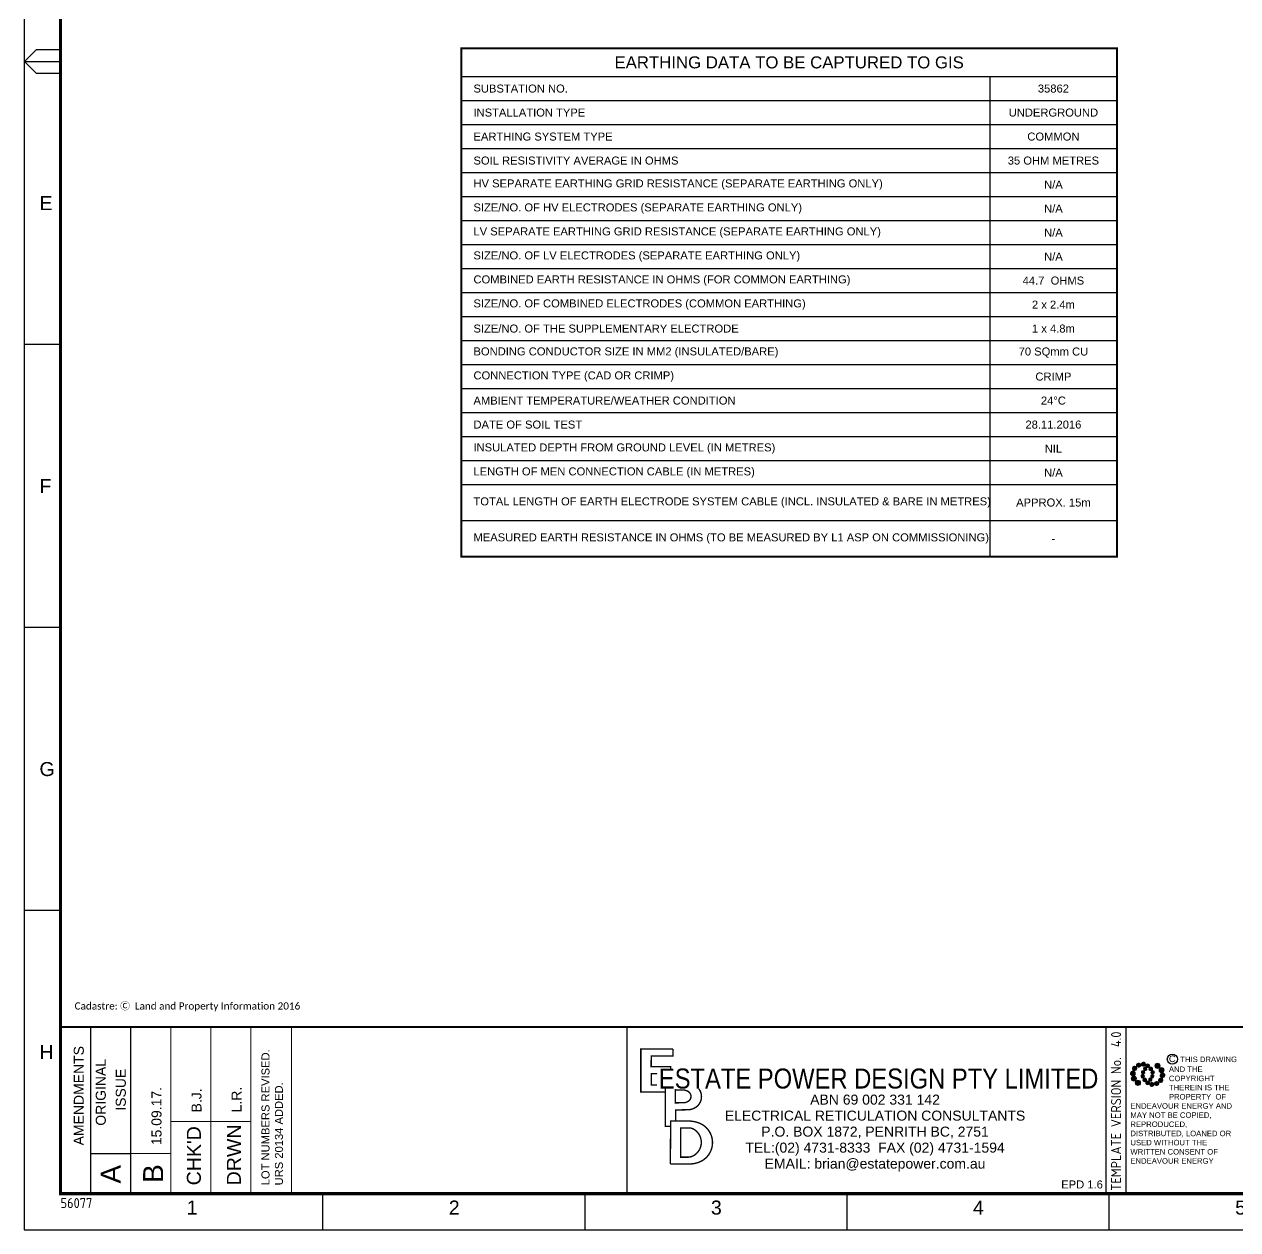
# Paper-space layout 'Retic (4)' of a CAD drawing. Header units: metres. Extents: x -30 to 775, y -5 to 571.
# Drawn here: x -29.7 to 273.6, y -5.5 to 295.9 of the extents above; entities that cross this region are included whole.
import ezdxf
from ezdxf.enums import TextEntityAlignment as Align

# ---------------------------------------------------------------- set-up
doc = ezdxf.new("R2010")
doc.units = ezdxf.units.M
doc.header["$LTSCALE"] = 0.7
doc.layers.get('0').update_dxf_attribs({"color": 6})
for name, color, linetype in [('_User Miscellaneous1', 3, 'Continuous'), ('Notes', 7, 'Continuous'), ('SupportsUG_SP_EXT', 7, 'Continuous')]:
    doc.layers.add(name, color=color, linetype=linetype)
doc.layers.get('SupportsUG_SP_EXT').off()
doc.styles.add('ARIAL', font='arial.ttf', dxfattribs={"height": 2})
doc.styles.add('iecARIAL', font='arial.ttf', dxfattribs={"height": 2})
doc.styles.add('iecISOCP', font='isocp.shx')
doc.styles.get("Standard").update_dxf_attribs({"font": 'arial.ttf'})

# ---------------------------------------------------------------- blocks, each defined once
blk = doc.blocks.new('EE_LOGO_SMALL')
at = {"layer": 'Notes'}
h = blk.add_hatch(color=256, dxfattribs=at)
edge = h.paths.add_edge_path()
edge.add_spline(control_points=[(-1.35, 5.88), (-1.41, 6.52), (-1.98, 6.98), (-2.62, 6.92), (-3.26, 6.85), (-3.72, 6.28), (-3.66, 5.65), (-3.6, 5.01), (-3.03, 4.54), (-2.39, 4.61), (-1.75, 4.67), (-1.28, 5.24), (-1.35, 5.88)], knot_values=[0, 0, 0, 0, 1, 1, 1, 2, 2, 2, 3, 3, 3, 4, 4, 4, 4], degree=3, periodic=0)
h = blk.add_hatch(color=256, dxfattribs=at)
edge = h.paths.add_edge_path()
edge.add_spline(control_points=[(-8.41, 1.95), (-9.16, 1.99), (-9.8, 1.42), (-9.84, 0.67), (-9.89, -0.07), (-9.31, -0.71), (-8.56, -0.75), (-7.82, -0.8), (-7.18, -0.23), (-7.14, 0.52), (-7.09, 1.27), (-7.66, 1.91), (-8.41, 1.95)], knot_values=[0, 0, 0, 0, 1, 1, 1, 2, 2, 2, 3, 3, 3, 4, 4, 4, 4], degree=3, periodic=0)
h = blk.add_hatch(color=256, dxfattribs=at)
edge = h.paths.add_edge_path()
edge.add_spline(control_points=[(-6.81, 4.47), (-7.42, 4.82), (-8.21, 4.62), (-8.57, 4), (-8.92, 3.39), (-8.72, 2.6), (-8.1, 2.25), (-7.49, 1.89), (-6.7, 2.09), (-6.34, 2.71), (-5.98, 3.32), (-6.19, 4.11), (-6.81, 4.47)], knot_values=[0, 0, 0, 0, 1, 1, 1, 2, 2, 2, 3, 3, 3, 4, 4, 4, 4], degree=3, periodic=0)
h = blk.add_hatch(color=256, dxfattribs=at)
edge = h.paths.add_edge_path()
edge.add_spline(control_points=[(-4.19, 5.89), (-4.56, 6.46), (-5.32, 6.62), (-5.88, 6.26), (-6.45, 5.89), (-6.61, 5.13), (-6.25, 4.56), (-5.88, 4), (-5.13, 3.83), (-4.56, 4.2), (-3.99, 4.56), (-3.82, 5.32), (-4.19, 5.89)], knot_values=[0, 0, 0, 0, 1, 1, 1, 2, 2, 2, 3, 3, 3, 4, 4, 4, 4], degree=3, periodic=0)
h = blk.add_hatch(color=256, dxfattribs=at)
edge = h.paths.add_edge_path()
edge.add_spline(control_points=[(-2.5, 2.07), (-3.02, 2.18), (-3.52, 1.86), (-3.63, 1.35), (-3.74, 0.84), (-3.41, 0.33), (-2.91, 0.22), (-2.39, 0.11), (-1.89, 0.43), (-1.78, 0.95), (-1.67, 1.46), (-1.99, 1.96), (-2.5, 2.07)], knot_values=[0, 0, 0, 0, 1, 1, 1, 2, 2, 2, 3, 3, 3, 4, 4, 4, 4], degree=3, periodic=0)
h = blk.add_hatch(color=256, dxfattribs=at)
edge = h.paths.add_edge_path()
edge.add_spline(control_points=[(1.01, 4.87), (1.01, 4.27), (0.53, 3.79), (-0.07, 3.79), (-0.67, 3.79), (-1.16, 4.27), (-1.16, 4.87), (-1.16, 5.47), (-0.67, 5.96), (-0.07, 5.96), (0.53, 5.96), (1.01, 5.47), (1.01, 4.87)], knot_values=[0, 0, 0, 0, 1, 1, 1, 2, 2, 2, 3, 3, 3, 4, 4, 4, 4], degree=3, periodic=0)
edge = h.paths.add_edge_path()
edge.add_spline(control_points=[(-1.36, 3.98), (-1.87, 4.09), (-2.38, 3.77), (-2.49, 3.26), (-2.6, 2.75), (-2.27, 2.24), (-1.76, 2.13), (-1.25, 2.02), (-0.75, 2.35), (-0.64, 2.86), (-0.53, 3.37), (-0.85, 3.87), (-1.36, 3.98)], knot_values=[0, 0, 0, 0, 1, 1, 1, 2, 2, 2, 3, 3, 3, 4, 4, 4, 4], degree=3, periodic=0)
h = blk.add_hatch(color=256, dxfattribs=at)
edge = h.paths.add_edge_path()
edge.add_spline(control_points=[(2.33, 2.37), (2.77, 2.76), (2.8, 3.42), (2.42, 3.85), (2.03, 4.29), (1.37, 4.32), (0.94, 3.94), (0.51, 3.55), (0.47, 2.89), (0.85, 2.46), (1.24, 2.03), (1.9, 1.99), (2.33, 2.37)], knot_values=[0, 0, 0, 0, 1, 1, 1, 2, 2, 2, 3, 3, 3, 4, 4, 4, 4], degree=3, periodic=0)
edge = h.paths.add_edge_path()
edge.add_spline(control_points=[(1.01, 4.87), (1.01, 4.27), (0.53, 3.79), (-0.07, 3.79), (-0.67, 3.79), (-1.16, 4.27), (-1.16, 4.87), (-1.16, 5.47), (-0.67, 5.96), (-0.07, 5.96), (0.53, 5.96), (1.01, 5.47), (1.01, 4.87)], knot_values=[0, 0, 0, 0, 1, 1, 1, 2, 2, 2, 3, 3, 3, 4, 4, 4, 4], degree=3, periodic=0)
h = blk.add_hatch(color=256, dxfattribs=at)
edge = h.paths.add_edge_path()
edge.add_spline(control_points=[(1.01, 4.87), (1.01, 4.27), (0.53, 3.79), (-0.07, 3.79), (-0.67, 3.79), (-1.16, 4.27), (-1.16, 4.87), (-1.16, 5.47), (-0.67, 5.96), (-0.07, 5.96), (0.53, 5.96), (1.01, 5.47), (1.01, 4.87)], knot_values=[0, 0, 0, 0, 1, 1, 1, 2, 2, 2, 3, 3, 3, 4, 4, 4, 4], degree=3, periodic=0)
edge = h.paths.add_edge_path(flags=16)
edge.add_spline(control_points=[(1.01, 4.87), (1.01, 4.27), (0.53, 3.79), (-0.07, 3.79), (-0.67, 3.79), (-1.16, 4.27), (-1.16, 4.87), (-1.16, 5.47), (-0.67, 5.96), (-0.07, 5.96), (0.53, 5.96), (1.01, 5.47), (1.01, 4.87)], knot_values=[0, 0, 0, 0, 1, 1, 1, 2, 2, 2, 3, 3, 3, 4, 4, 4, 4], degree=3, periodic=0)
h = blk.add_hatch(color=256, dxfattribs=at)
edge = h.paths.add_edge_path()
edge.add_spline(control_points=[(2.98, 0.19), (3.52, 0.33), (3.83, 0.88), (3.69, 1.41), (3.55, 1.94), (3.01, 2.26), (2.48, 2.12), (1.95, 1.98), (1.63, 1.43), (1.77, 0.9), (1.91, 0.37), (2.45, 0.05), (2.98, 0.19)], knot_values=[0, 0, 0, 0, 1, 1, 1, 2, 2, 2, 3, 3, 3, 4, 4, 4, 4], degree=3, periodic=0)
h = blk.add_hatch(color=256, dxfattribs=at)
edge = h.paths.add_edge_path()
edge.add_spline(control_points=[(6.99, 4.87), (6.99, 4.04), (6.32, 3.36), (5.48, 3.36), (4.65, 3.36), (3.97, 4.04), (3.97, 4.87), (3.97, 5.71), (4.65, 6.38), (5.48, 6.38), (6.32, 6.38), (6.99, 5.71), (6.99, 4.87)], knot_values=[0, 0, 0, 0, 1, 1, 1, 2, 2, 2, 3, 3, 3, 4, 4, 4, 4], degree=3, periodic=0)
h = blk.add_hatch(color=256, dxfattribs=at)
edge = h.paths.add_edge_path()
edge.add_spline(control_points=[(8.37, 1.14), (9.1, 1.46), (9.42, 2.3), (9.11, 3.02), (8.79, 3.74), (7.95, 4.07), (7.23, 3.75), (6.51, 3.43), (6.18, 2.59), (6.49, 1.87), (6.81, 1.15), (7.65, 0.82), (8.37, 1.14)], knot_values=[0, 0, 0, 0, 1, 1, 1, 2, 2, 2, 3, 3, 3, 4, 4, 4, 4], degree=3, periodic=0)
h = blk.add_hatch(color=256, dxfattribs=at)
edge = h.paths.add_edge_path()
edge.add_spline(control_points=[(8.27, -1.91), (9.01, -1.95), (9.65, -1.38), (9.69, -0.63), (9.74, 0.12), (9.17, 0.75), (8.42, 0.8), (7.67, 0.84), (7.03, 0.27), (6.99, -0.48), (6.95, -1.22), (7.52, -1.87), (8.27, -1.91)], knot_values=[0, 0, 0, 0, 1, 1, 1, 2, 2, 2, 3, 3, 3, 4, 4, 4, 4], degree=3, periodic=0)
h = blk.add_hatch(color=256, dxfattribs=at)
edge = h.paths.add_edge_path()
edge.add_spline(control_points=[(-8.52, -1.1), (-9.24, -1.42), (-9.57, -2.26), (-9.25, -2.98), (-8.94, -3.7), (-8.09, -4.03), (-7.37, -3.71), (-6.65, -3.39), (-6.33, -2.55), (-6.64, -1.83), (-6.96, -1.11), (-7.8, -0.78), (-8.52, -1.1)], knot_values=[0, 0, 0, 0, 1, 1, 1, 2, 2, 2, 3, 3, 3, 4, 4, 4, 4], degree=3, periodic=0)
h = blk.add_hatch(color=256, dxfattribs=at)
edge = h.paths.add_edge_path()
edge.add_spline(control_points=[(-7.14, -4.83), (-7.14, -4), (-6.46, -3.32), (-5.63, -3.32), (-4.8, -3.32), (-4.12, -4), (-4.12, -4.83), (-4.12, -5.67), (-4.8, -6.34), (-5.63, -6.34), (-6.46, -6.34), (-7.14, -5.67), (-7.14, -4.83)], knot_values=[0, 0, 0, 0, 1, 1, 1, 2, 2, 2, 3, 3, 3, 4, 4, 4, 4], degree=3, periodic=0)
h = blk.add_hatch(color=256, dxfattribs=at)
edge = h.paths.add_edge_path()
edge.add_spline(control_points=[(-3.13, -0.15), (-3.66, -0.29), (-3.98, -0.84), (-3.84, -1.37), (-3.7, -1.9), (-3.15, -2.22), (-2.62, -2.08), (-2.09, -1.94), (-1.78, -1.39), (-1.91, -0.86), (-2.06, -0.33), (-2.6, -0.01), (-3.13, -0.15)], knot_values=[0, 0, 0, 0, 1, 1, 1, 2, 2, 2, 3, 3, 3, 4, 4, 4, 4], degree=3, periodic=0)
h = blk.add_hatch(color=256, dxfattribs=at)
edge = h.paths.add_edge_path()
edge.add_spline(control_points=[(-2.48, -2.33), (-2.91, -2.72), (-2.95, -3.38), (-2.56, -3.81), (-2.18, -4.24), (-1.52, -4.28), (-1.08, -3.9), (-0.65, -3.51), (-0.62, -2.85), (-1, -2.42), (-1.39, -1.98), (-2.05, -1.95), (-2.48, -2.33)], knot_values=[0, 0, 0, 0, 1, 1, 1, 2, 2, 2, 3, 3, 3, 4, 4, 4, 4], degree=3, periodic=0)
h = blk.add_hatch(color=256, dxfattribs=at)
edge = h.paths.add_edge_path()
edge.add_spline(control_points=[(-1.16, -4.83), (-1.16, -4.23), (-0.67, -3.74), (-0.07, -3.74), (0.53, -3.74), (1.01, -4.23), (1.01, -4.83), (1.01, -5.43), (0.53, -5.92), (-0.07, -5.92), (-0.67, -5.92), (-1.16, -5.43), (-1.16, -4.83)], knot_values=[0, 0, 0, 0, 1, 1, 1, 2, 2, 2, 3, 3, 3, 4, 4, 4, 4], degree=3, periodic=0)
h = blk.add_hatch(color=256, dxfattribs=at)
edge = h.paths.add_edge_path()
edge.add_spline(control_points=[(1.22, -3.94), (1.73, -4.05), (2.23, -3.73), (2.34, -3.22), (2.45, -2.71), (2.13, -2.2), (1.62, -2.09), (1.11, -1.98), (0.6, -2.3), (0.49, -2.81), (0.38, -3.32), (0.71, -3.83), (1.22, -3.94)], knot_values=[0, 0, 0, 0, 1, 1, 1, 2, 2, 2, 3, 3, 3, 4, 4, 4, 4], degree=3, periodic=0)
h = blk.add_hatch(color=256, dxfattribs=at)
edge = h.paths.add_edge_path()
edge.add_spline(control_points=[(1.2, -5.84), (1.27, -6.47), (1.84, -6.94), (2.47, -6.87), (3.11, -6.81), (3.58, -6.24), (3.51, -5.6), (3.45, -4.96), (2.88, -4.5), (2.24, -4.56), (1.6, -4.63), (1.13, -5.2), (1.2, -5.84)], knot_values=[0, 0, 0, 0, 1, 1, 1, 2, 2, 2, 3, 3, 3, 4, 4, 4, 4], degree=3, periodic=0)
h = blk.add_hatch(color=256, dxfattribs=at)
edge = h.paths.add_edge_path()
edge.add_spline(control_points=[(2.36, -2.03), (2.87, -2.14), (3.37, -1.81), (3.48, -1.3), (3.59, -0.79), (3.27, -0.29), (2.76, -0.18), (2.25, -0.07), (1.74, -0.39), (1.63, -0.9), (1.52, -1.41), (1.85, -1.92), (2.36, -2.03)], knot_values=[0, 0, 0, 0, 1, 1, 1, 2, 2, 2, 3, 3, 3, 4, 4, 4, 4], degree=3, periodic=0)
h = blk.add_hatch(color=256, dxfattribs=at)
edge = h.paths.add_edge_path()
edge.add_spline(control_points=[(4.05, -5.84), (4.41, -6.41), (5.17, -6.58), (5.73, -6.21), (6.3, -5.85), (6.46, -5.09), (6.1, -4.52), (5.73, -3.95), (4.98, -3.79), (4.41, -4.16), (3.84, -4.52), (3.68, -5.28), (4.05, -5.84)], knot_values=[0, 0, 0, 0, 1, 1, 1, 2, 2, 2, 3, 3, 3, 4, 4, 4, 4], degree=3, periodic=0)
h = blk.add_hatch(color=256, dxfattribs=at)
edge = h.paths.add_edge_path()
edge.add_spline(control_points=[(6.66, -4.43), (7.27, -4.78), (8.06, -4.58), (8.42, -3.96), (8.78, -3.35), (8.57, -2.56), (7.96, -2.2), (7.34, -1.84), (6.55, -2.05), (6.2, -2.66), (5.84, -3.28), (6.04, -4.07), (6.66, -4.43)], knot_values=[0, 0, 0, 0, 1, 1, 1, 2, 2, 2, 3, 3, 3, 4, 4, 4, 4], degree=3, periodic=0)
at = {"layer": 'Notes', "lineweight": 0}
for points in [[(1.85, 2.13), (1.85, 2.13)], [(-1.99, -2.08), (-1.99, -2.08)]]:
    blk.add_lwpolyline(points, dxfattribs=at)
for points in [[(-1.35, 5.88), (-1.41, 6.52), (-1.98, 6.98), (-2.62, 6.92), (-3.26, 6.85), (-3.72, 6.28), (-3.66, 5.65), (-3.6, 5.01), (-3.03, 4.54), (-2.39, 4.61), (-1.75, 4.67), (-1.28, 5.24), (-1.35, 5.88)], [(-8.41, 1.95), (-9.16, 1.99), (-9.8, 1.42), (-9.84, 0.67), (-9.89, -0.07), (-9.31, -0.71), (-8.56, -0.75), (-7.82, -0.8), (-7.18, -0.23), (-7.14, 0.52), (-7.09, 1.27), (-7.66, 1.91), (-8.41, 1.95)], [(-6.81, 4.47), (-7.42, 4.82), (-8.21, 4.62), (-8.57, 4), (-8.92, 3.39), (-8.72, 2.6), (-8.1, 2.25), (-7.49, 1.89), (-6.7, 2.09), (-6.34, 2.71), (-5.98, 3.32), (-6.19, 4.11), (-6.81, 4.47)], [(-4.19, 5.89), (-4.56, 6.46), (-5.32, 6.62), (-5.88, 6.26), (-6.45, 5.89), (-6.61, 5.13), (-6.25, 4.56), (-5.88, 4), (-5.13, 3.83), (-4.56, 4.2), (-3.99, 4.56), (-3.82, 5.32), (-4.19, 5.89)], [(-2.5, 2.07), (-3.02, 2.18), (-3.52, 1.86), (-3.63, 1.35), (-3.74, 0.84), (-3.41, 0.33), (-2.91, 0.22), (-2.39, 0.11), (-1.89, 0.43), (-1.78, 0.95), (-1.67, 1.46), (-1.99, 1.96), (-2.5, 2.07)], [(-1.36, 3.98), (-1.87, 4.09), (-2.38, 3.77), (-2.49, 3.26), (-2.6, 2.75), (-2.27, 2.24), (-1.76, 2.13), (-1.25, 2.02), (-0.75, 2.35), (-0.64, 2.86), (-0.53, 3.37), (-0.85, 3.87), (-1.36, 3.98)], [(1.01, 4.87), (1.01, 4.27), (0.53, 3.79), (-0.07, 3.79), (-0.67, 3.79), (-1.16, 4.27), (-1.16, 4.87), (-1.16, 5.47), (-0.67, 5.96), (-0.07, 5.96), (0.53, 5.96), (1.01, 5.47), (1.01, 4.87)], [(1.01, 4.87), (1.01, 4.27), (0.53, 3.79), (-0.07, 3.79), (-0.67, 3.79), (-1.16, 4.27), (-1.16, 4.87), (-1.16, 5.47), (-0.67, 5.96), (-0.07, 5.96), (0.53, 5.96), (1.01, 5.47), (1.01, 4.87)], [(2.33, 2.37), (2.77, 2.76), (2.8, 3.42), (2.42, 3.85), (2.03, 4.29), (1.37, 4.32), (0.94, 3.94), (0.51, 3.55), (0.47, 2.89), (0.85, 2.46), (1.24, 2.03), (1.9, 1.99), (2.33, 2.37)], [(2.98, 0.19), (3.52, 0.33), (3.83, 0.88), (3.69, 1.41), (3.55, 1.94), (3.01, 2.26), (2.48, 2.12), (1.95, 1.98), (1.63, 1.43), (1.77, 0.9), (1.91, 0.37), (2.45, 0.05), (2.98, 0.19)], [(6.99, 4.87), (6.99, 4.04), (6.32, 3.36), (5.48, 3.36), (4.65, 3.36), (3.97, 4.04), (3.97, 4.87), (3.97, 5.71), (4.65, 6.38), (5.48, 6.38), (6.32, 6.38), (6.99, 5.71), (6.99, 4.87)], [(8.37, 1.14), (9.1, 1.46), (9.42, 2.3), (9.11, 3.02), (8.79, 3.74), (7.95, 4.07), (7.23, 3.75), (6.51, 3.43), (6.18, 2.59), (6.49, 1.87), (6.81, 1.15), (7.65, 0.82), (8.37, 1.14)], [(8.27, -1.91), (9.01, -1.95), (9.65, -1.38), (9.69, -0.63), (9.74, 0.12), (9.17, 0.75), (8.42, 0.8), (7.67, 0.84), (7.03, 0.27), (6.99, -0.48), (6.95, -1.22), (7.52, -1.87), (8.27, -1.91)], [(-8.52, -1.1), (-9.24, -1.42), (-9.57, -2.26), (-9.25, -2.98), (-8.94, -3.7), (-8.09, -4.03), (-7.37, -3.71), (-6.65, -3.39), (-6.33, -2.55), (-6.64, -1.83), (-6.96, -1.11), (-7.8, -0.78), (-8.52, -1.1)], [(-7.14, -4.83), (-7.14, -4), (-6.46, -3.32), (-5.63, -3.32), (-4.8, -3.32), (-4.12, -4), (-4.12, -4.83), (-4.12, -5.67), (-4.8, -6.34), (-5.63, -6.34), (-6.46, -6.34), (-7.14, -5.67), (-7.14, -4.83)], [(-3.13, -0.15), (-3.66, -0.29), (-3.98, -0.84), (-3.84, -1.37), (-3.7, -1.9), (-3.15, -2.22), (-2.62, -2.08), (-2.09, -1.94), (-1.78, -1.39), (-1.91, -0.86), (-2.06, -0.33), (-2.6, -0.01), (-3.13, -0.15)], [(-2.48, -2.33), (-2.91, -2.72), (-2.95, -3.38), (-2.56, -3.81), (-2.18, -4.24), (-1.52, -4.28), (-1.08, -3.9), (-0.65, -3.51), (-0.62, -2.85), (-1, -2.42), (-1.39, -1.98), (-2.05, -1.95), (-2.48, -2.33)], [(-1.16, -4.83), (-1.16, -4.23), (-0.67, -3.74), (-0.07, -3.74), (0.53, -3.74), (1.01, -4.23), (1.01, -4.83), (1.01, -5.43), (0.53, -5.92), (-0.07, -5.92), (-0.67, -5.92), (-1.16, -5.43), (-1.16, -4.83)], [(1.22, -3.94), (1.73, -4.05), (2.23, -3.73), (2.34, -3.22), (2.45, -2.71), (2.13, -2.2), (1.62, -2.09), (1.11, -1.98), (0.6, -2.3), (0.49, -2.81), (0.38, -3.32), (0.71, -3.83), (1.22, -3.94)], [(1.2, -5.84), (1.27, -6.47), (1.84, -6.94), (2.47, -6.87), (3.11, -6.81), (3.58, -6.24), (3.51, -5.6), (3.45, -4.96), (2.88, -4.5), (2.24, -4.56), (1.6, -4.63), (1.13, -5.2), (1.2, -5.84)], [(2.36, -2.03), (2.87, -2.14), (3.37, -1.81), (3.48, -1.3), (3.59, -0.79), (3.27, -0.29), (2.76, -0.18), (2.25, -0.07), (1.74, -0.39), (1.63, -0.9), (1.52, -1.41), (1.85, -1.92), (2.36, -2.03)], [(4.05, -5.84), (4.41, -6.41), (5.17, -6.58), (5.73, -6.21), (6.3, -5.85), (6.46, -5.09), (6.1, -4.52), (5.73, -3.95), (4.98, -3.79), (4.41, -4.16), (3.84, -4.52), (3.68, -5.28), (4.05, -5.84)], [(6.66, -4.43), (7.27, -4.78), (8.06, -4.58), (8.42, -3.96), (8.78, -3.35), (8.57, -2.56), (7.96, -2.2), (7.34, -1.84), (6.55, -2.05), (6.2, -2.66), (5.84, -3.28), (6.04, -4.07), (6.66, -4.43)]]:
    blk.add_open_spline(points, degree=3, knots=[0, 0, 0, 0, 1, 1, 1, 2, 2, 2, 3, 3, 3, 4, 4, 4, 4], dxfattribs=at)
blk = doc.blocks.new('EE_COPYRIGHT_A1')
at = {"layer": 'Notes'}
blk.add_circle((9.53, -0.82), 1.15, dxfattribs=at)
at = {"xscale": 0.4, "yscale": 0.4, "zscale": 0.4}
blk.add_blockref('EE_LOGO_SMALL', (3.96, -4.29), dxfattribs=at)
at = {"layer": 'Notes', "insert": (0, 0), "char_height": 1.25, "width": 24.1208, "attachment_point": 1, "style": 'ARIAL'}
blk.add_mtext('\\pt8.75;               ^I{\\H1.2x;C } THIS DRAWING\\P\\pi-8.75,l8.75,t8.75,20;       ^IAND THE ^I\\P\\pi0,t8.75;COPYRIGHT\\P\\pi-8.75,t1.25,8.75;^I^ITHEREIN IS THE PROPERTY  OF \\P\\pi0,l0,t1.25;ENDEAVOUR ENERGY AND MAY NOT BE COPIED, REPRODUCED, DISTRIBUTED, LOANED OR USED WITHOUT THE WRITTEN CONSENT OF ENDEAVOUR ENERGY', dxfattribs=at)
blk = doc.blocks.new('A1_FRAME_TITLE')
at = {"layer": 'Notes', "linetype": 'Continuous'}
for p, q in [((-20.53, 288.97), (-17.53, 291.97)), ((-17.53, 291.97), (-11.55, 291.97)), ((-20.53, 288.97), (-11.55, 288.97)), ((-17.53, 285.97), (-20.53, 288.97)), ((-11.55, 285.97), (-17.53, 285.97)), ((-11.55, 218.22), (-20.59, 218.22)), ((-11.55, 147.47), (-20.59, 147.47)), ((-11.55, 76.72), (-20.59, 76.72)), ((53.96, 6.01), (53.96, -3.07)), ((119.47, 6.01), (119.47, -3.07)), ((184.98, 6.01), (184.98, -3.07)), ((250.49, 6.01), (250.49, -3.07))]:
    blk.add_line(p, q, dxfattribs=at)
at = {"layer": 'Notes', "color": 7, "linetype": 'Continuous'}
for p, q in [((-3.97, 5.97), (-3.97, 47.62)), ((6.03, 5.97), (6.03, 47.62)), ((254.74, 47.62), (254.74, 5.97)), ((-3.97, 15.97), (6.03, 15.97))]:
    blk.add_line(p, q, dxfattribs=at)
blk.add_lwpolyline([(-20.59, -3.07), (783.6, -3.07), (783.6, 573.26), (-20.59, 573.26)], close=True, dxfattribs=at)
at = {"layer": 'Notes', "color": 7, "linetype": 'Continuous', "const_width": 0.8}
blk.add_lwpolyline([(-11.55, 5.97), (774.56, 5.97), (774.56, 564.21), (-11.55, 564.21)], close=True, dxfattribs=at)
at = {"layer": 'Notes', "color": 7, "linetype": 'Continuous', "const_width": 0.5, "flags": 128}
blk.add_lwpolyline([(-11.55, 47.62), (774.56, 47.62)], dxfattribs=at)
at = {"layer": 'Notes', "color": 7}
blk.add_lwpolyline([(130.09, 47.62), (249.74, 47.62), (249.74, 5.97), (130.09, 5.97)], close=True, dxfattribs=at)
at = {"layer": 'Notes', "color": 7, "linetype": 'Continuous', "const_width": 0.35}
for points in [[(141.56, 42.12), (133.5, 42.1), (133.5, 31.35), (139.6, 31.35), (139.63, 32.07)], [(140.96, 37.22), (140.96, 37.71), (136.07, 37.71), (136.1, 40.38), (141.56, 40.38), (141.56, 42.12)], [(137.56, 33.08), (136.1, 33.09), (136.1, 35.95), (137.58, 35.96)], [(140.88, 13.34), (140.94, 22.8)], [(140.88, 13.34), (140.94, 22.8)]]:
    blk.add_lwpolyline(points, dxfattribs=at)
for points in [[(147.97, 32.19, -0.450066), (147.11, 27.46, -0.148283), (145.01, 26.92), (142.23, 26.87), (142.23, 24.09), (140.94, 24.09), (140.94, 22.8), (139.64, 22.8), (139.64, 32.19)], [(140.88, 13.34), (145.7, 13.37, 0.094119), (148.11, 13.84, 0.680737), (148.06, 23.61, 0.07457), (145.96, 24.08), (142.34, 24.11)]]:
    blk.add_lwpolyline(points, format="xyb", dxfattribs=at)
for points in [[(142.09, 31.9), (142.11, 28.65), (144.16, 28.68, 0.169964), (145.5, 29.16, 0.568878), (145.14, 31.6, 0.028232), (144.36, 31.87)], [(143.47, 15.07), (145.23, 15.07, 0.135336), (146.75, 15.49, 0.570377), (146.72, 22.06, 0.141047), (145.49, 22.38), (143.47, 22.38)]]:
    blk.add_lwpolyline(points, format="xyb", close=True, dxfattribs=at)
at = {"layer": '_User Miscellaneous1', "xscale": 1.1, "yscale": 1.1, "zscale": 1.1}
blk.add_blockref('EE_COPYRIGHT_A1', (255.85, 40.49), dxfattribs=at)
at = {"layer": 'Notes', "color": 7, "style": 'ARIAL'}
for s, p in [('E', (-16.8, 251.85)), ('F', (-16.8, 181.1)), ('G', (-16.8, 110.35)), ('H', (-16.8, 39.6)), ('1', (19.99, 0.72)), ('2', (85.5, 0.72)), ('3', (151.01, 0.72)), ('4', (216.52, 0.72)), ('5', (282.03, 0.72))]:
    blk.add_text(s, height=3.5, dxfattribs=at).set_placement(p)
for s, height, p in [('AMENDMENTS', 2.5, (-5.72, 18.02)), ('ORIGINAL', 2.5, (-0.22, 22.94)), ('ISSUE', 2.5, (4.78, 26.69)), ('A', 5, (3.53, 8.47))]:
    blk.add_text(s, height=height, rotation=90, dxfattribs=at).set_placement(p)
at = {"layer": 'Notes', "color": 3, "style": 'iecISOCP'}
blk.add_text('TEMPLATE VERSION No.', height=2.5, rotation=90, dxfattribs=at).set_placement((252.27, 6.7), align=Align.MIDDLE_LEFT)
at = {"layer": 'Notes', "color": 7, "style": 'ARIAL'}
for s, p in [('ABN 69 002 331 142', (192.03, 28.21)), ('ELECTRICAL RETICULATION CONSULTANTS', (192.03, 24.21)), ('P.O. BOX 1872, PENRITH BC, 2751', (192.03, 20.21)), ('TEL:(02) 4731-8333  FAX (02) 4731-1594', (192.03, 16.21)), ('EMAIL: brian@estatepower.com.au', (192.03, 12.21))]:
    blk.add_text(s, height=2.5, rotation=360, dxfattribs=at).set_placement(p, align=Align.CENTER)
at = {"layer": 'Notes', "color": 7, "insert": (138, 37.23), "char_height": 5, "width": 182.4516, "attachment_point": 1, "rotation": 360, "style": 'ARIAL'}
blk.add_mtext('{\\W0.85;ESTATE POWER DESIGN PTY LIMITED}', dxfattribs=at)
at = {"layer": 'Notes', "color": 7, "insert": (248.97, 9.25), "char_height": 2, "width": 10.6241, "attachment_point": 3, "style": 'ARIAL'}
blk.add_mtext('EPD 1.6', dxfattribs=at)
at = {"layer": 'Notes', "color": 7}
blk.add_attdef('EPD_REF_NO', text='', height=5, dxfattribs=at).set_placement((739.57, 52.77), align=Align.CENTER)
at = {"layer": 'Notes', "color": 3, "style": 'iecISOCP', "flags": 8}
blk.add_attdef('VERSION_NO', text='', height=2.5, rotation=90, dxfattribs=at).set_placement((252.27, 44.54), align=Align.MIDDLE_CENTER)
at = {"layer": 'Notes', "color": 7, "style": 'ARIAL'}
for tag, p in [('CAP_NO', (463.39, 43.46)), ('IE_NUM', (463.26, 37.81)), ('REF_No_1', (285.45, 32.31)), ('REF_1', (307.01, 32.31)), ('GEN_WO', (391.91, 31.76)), ('HV_SWITCH', (463.67, 32.16)), ('REF_No_2', (285.45, 26.31)), ('REF_2', (307.01, 26.31)), ('OH_WO', (391.91, 25.81)), ('UBD_REF', (463.26, 25.83)), ('REF_No_3', (285.45, 20.31)), ('REF_3', (307.01, 20.31)), ('UG_WO', (391.91, 20.05)), ('GIS_MAP_No', (463.26, 20.04)), ('REF_No_4', (285.45, 14.31)), ('REF_4', (307.01, 14.31)), ('SUB_WO', (391.91, 13.81)), ('HV_OP_DIAG', (463.53, 14.2)), ('LGA', (463.15, 7.78))]:
    blk.add_attdef(tag, p, '', height=2, dxfattribs=at)
at = {"layer": 'Notes', "color": 7, "style": 'ARIAL', "width": 1.1}
for tag, p in [('T1', (634.58, 39.47)), ('T2', (634.58, 34.35)), ('T3', (634.58, 28.92)), ('T4', (634.58, 23.66)), ('T5', (634.58, 18.23)), ('T6', (634.58, 12.97))]:
    blk.add_attdef(tag, text='', height=3.5, dxfattribs=at).set_placement(p, align=Align.CENTER)
at = {"layer": 'Notes', "color": 7, "style": 'ARIAL'}
for tag, height, p in [('scale', 2, (517.96, 33.27)), ('DRAWN', 2, (517.96, 24.93)), ('REV', 5, (770.26, 17.1)), ('CHD', 2, (517.96, 8.93)), ('DESIGN', 2, (555.82, 9.15))]:
    blk.add_attdef(tag, text='', height=height, dxfattribs=at).set_placement(p, align=Align.CENTER)
blk.add_attdef('NUM', text='', height=7, dxfattribs=at).set_placement((742.57, 20.12), align=Align.MIDDLE_CENTER)
for tag, p in [('NS', (742.33, 8.12)), ('SHTS', (754.14, 8.12))]:
    blk.add_attdef(tag, text='', height=2, dxfattribs=at).set_placement(p, align=Align.MIDDLE)
at = {"layer": 'Notes', "style": 'iecISOCP'}
blk.add_attdef('ExportID', (-11.53, 2.35), '', height=2.5, dxfattribs=at)
at = {"layer": 'Notes', "style": 'iecISOCP', "flags": 1}
for tag, p in [('ProjectType', (-6.43, -26.84)), ('ProjectNumber', (2.95, -26.86)), ('DrawingNumber', (14.91, -26.85)), ('ProjectDescription', (26.96, -26.87)), ('ExportDate', (39.68, -26.83)), ('ExportUserName', (48.55, -26.84)), ('DesignerCompanyName', (60.88, -26.84)), ('ExportAreaOfInterest', (76.49, -26.86)), ('GIS_SUCCESS', (91.39, -26.82)), ('CAD_SUCCESS', (101.18, -26.83)), ('DEPOTCODE', (111.5, -26.92)), ('ExportCategories', (119.48, -26.84)), ('Comments', (133.78, -26.93)), ('EPD_-_VERSION_1.5', (141.2, -26.93))]:
    blk.add_attdef(tag, p, '', height=1, dxfattribs=at)
blk = doc.blocks.new('A$C30A46249')
at = {"color": 7, "lineweight": -3, "insert": (6.92, 4.97), "char_height": 1.79, "attachment_point": 7, "line_spacing_factor": 1.2}
blk.add_mtext('{\\fCalibri|b0|i0|c0|p34;\\C256;Cadastre: \\fMS Gothic|b0|i0|c128|p49;\\C250;\\c2236962;Ⓒ\\fMS Gothic|b0|i0|c0|p49; \\fCalibri|b0|i0|c0|p34;\\C256;Land and Property Information 2016}', dxfattribs=at)
blk = doc.blocks.new('*T205')
at = {"layer": '_User Miscellaneous1', "linetype": 'ByBlock', "lineweight": -2, "transparency": 16777216}
for p, q in [((0, 0), (163.8, 0)), ((0, 0), (0, -127.05)), ((163.8, 0), (163.8, -127.05)), ((0, -7.07), (132.08, -7.07)), ((132.08, -7.07), (132.08, -127.05)), ((0, -13.07), (163.8, -13.07)), ((0, -19.07), (163.8, -19.07)), ((0, -25.07), (163.8, -25.07)), ((0, -31.07), (163.8, -31.07)), ((0, -37.07), (163.8, -37.07)), ((0, -43.07), (163.8, -43.07)), ((0, -49.07), (163.8, -49.07)), ((0, -55.07), (163.8, -55.07)), ((0, -61.07), (163.8, -61.07)), ((0, -67.07), (163.8, -67.07)), ((0, -73.07), (163.8, -73.07)), ((0, -79.07), (163.8, -79.07)), ((0, -85.07), (163.8, -85.07)), ((0, -91.07), (163.8, -91.07)), ((0, -97.07), (163.8, -97.07)), ((0, -103.07), (163.8, -103.07)), ((0, -109.07), (163.8, -109.07)), ((0, -118.06), (163.8, -118.06)), ((0, -127.05), (163.8, -127.05))]:
    blk.add_line(p, q, dxfattribs=at)
at = {"layer": '_User Miscellaneous1', "color": 0, "linetype": 'ByBlock', "lineweight": -2, "transparency": 16777216}
blk.add_line((132.08, -7.07), (163.8, -7.07), dxfattribs=at)
at = {"layer": '_User Miscellaneous1', "color": 7, "transparency": 16777216}
for s, insert, char_height, width, attachment_point in [('EARTHING DATA TO BE CAPTURED TO GIS', (81.9, -3.53), 3, 157.7972, 5), ('SUBSTATION NO. ', (3, -10.07), 2, 126.0833, 4), ('35862', (147.94, -10.07), 2, 25.7139, 5), ('INSTALLATION TYPE', (3, -16.07), 2, 126.0833, 4), ('UNDERGROUND', (147.94, -16.07), 2, 25.7139, 5), ('EARTHING SYSTEM TYPE', (3, -22.07), 2, 126.0833, 4), ('COMMON', (147.94, -22.07), 2, 25.7139, 5), ('SOIL RESISTIVITY AVERAGE IN OHMS', (3, -28.07), 2, 126.0833, 4), ('35 OHM METRES', (147.94, -28.07), 2, 25.7139, 5), ('HV SEPARATE EARTHING GRID RESISTANCE (SEPARATE EARTHING ONLY)', (3, -34.07), 2, 126.0833, 4), ('N/A', (147.94, -34.07), 2, 25.7139, 5), ('SIZE/NO. OF HV ELECTRODES (SEPARATE EARTHING ONLY)', (3, -40.07), 2, 126.0833, 4), ('N/A', (147.94, -40.07), 2, 25.7139, 5), ('LV SEPARATE EARTHING GRID RESISTANCE (SEPARATE EARTHING ONLY)', (3, -46.07), 2, 126.0833, 4), ('N/A', (147.94, -46.07), 2, 25.7139, 5), ('SIZE/NO. OF LV ELECTRODES (SEPARATE EARTHING ONLY)', (3, -52.07), 2, 126.0833, 4), ('N/A', (147.94, -52.07), 2, 25.7139, 5), ('COMBINED EARTH RESISTANCE IN OHMS (FOR COMMON EARTHING)', (3, -58.07), 2, 126.0833, 4), ('44.7  OHMS', (147.94, -58.07), 2, 25.7139, 5), ('SIZE/NO. OF COMBINED ELECTRODES (COMMON EARTHING)', (3, -64.07), 2, 126.0833, 4), ('2 x 2.4m', (147.94, -64.07), 2, 25.7139, 5), ('SIZE/NO. OF THE SUPPLEMENTARY ELECTRODE', (3, -70.07), 2, 126.0833, 4), ('1 x 4.8m', (147.94, -70.07), 2, 25.7139, 5), ('BONDING CONDUCTOR SIZE IN MM2 (INSULATED/BARE)', (3, -76.07), 2, 126.0833, 4), ('70 SQmm CU', (147.94, -76.07), 2, 25.7139, 5), ('CONNECTION TYPE (CAD OR CRIMP)', (3, -82.07), 2, 126.0833, 4), ('CRIMP', (147.94, -82.07), 2, 25.7139, 5), ('AMBIENT TEMPERATURE/WEATHER CONDITION', (3, -88.07), 2, 126.0833, 4), ('24%%DC', (147.94, -88.07), 2, 25.7139, 5), ('DATE OF SOIL TEST', (3, -94.07), 2, 126.0833, 4), ('28.11.2016', (147.94, -94.07), 2, 25.7139, 5), ('INSULATED DEPTH FROM GROUND LEVEL (IN METRES)', (3, -100.07), 2, 126.0833, 4), ('NIL', (147.94, -100.07), 2, 25.7139, 5), ('LENGTH OF MEN CONNECTION CABLE (IN METRES)', (3, -106.07), 2, 126.0833, 4), ('N/A', (147.94, -106.07), 2, 25.7139, 5), ('TOTAL LENGTH OF EARTH ELECTRODE SYSTEM CABLE (INCL. INSULATED & BARE IN METRES)', (3, -113.56), 2, 126.0833, 4), ('APPROX. 15m', (147.94, -113.56), 2, 25.7139, 5), ('MEASURED EARTH RESISTANCE IN OHMS (TO BE MEASURED BY L1 ASP ON COMMISSIONING)', (3, -122.56), 2, 126.0833, 4), ('-', (147.94, -122.56), 2, 25.7139, 5)]:
    blk.add_mtext(s, dxfattribs=dict(at, insert=insert, char_height=char_height, width=width, attachment_point=attachment_point))
blk = doc.blocks.new('*U3789')
at = {"lineweight": 15}
for p, q in [((10, 41.65), (10, 0)), ((20, 41.65), (20, 0)), ((30, 41.65), (30, 0)), ((40.14, 41.65), (40.14, 0)), ((10, 18), (30, 18)), ((0, 10), (10, 10))]:
    blk.add_line(p, q, dxfattribs=at)
at = {"lineweight": 15, "style": 'iecARIAL'}
for s, p in [("CHK'D", (17.51, 2.06)), ('DRWN', (27.51, 2.06))]:
    blk.add_text(s, height=3.5, rotation=90, dxfattribs=at).set_placement(p)
for tag, p, height in [('CHECKED_BY', (17.67, 20.28), 2.5), ('DRAWN_BY', (27.67, 20.28), 2.5), ('REV_NO', (8.08, 2.68), 5), ('REV_DATE', (7.67, 12.09), 2.5), ('LINE_ONE_001', (34.62, 2.26), 2)]:
    blk.add_attdef(tag, p, '', height=height, rotation=90, dxfattribs=at)

psp = doc.layouts.new('Retic (4)')

# ---------------------------------------------------------------- linework, layer by layer
at = {"layer": '_User Miscellaneous1', "color": 7, "const_width": 0.5}
psp.add_lwpolyline([(79.59, 289.89), (243.39, 289.89), (243.39, 162.84), (79.59, 162.84)], close=True, dxfattribs=at)

# ---------------------------------------------------------------- block references
psp.add_blockref('*T205', (79.59, 289.89))
at = {"layer": 'Notes'}
psp.add_blockref('A$C30A46249', (-24.01, 44.17), dxfattribs=at)
ref = psp.add_blockref('*U3789', (-3.05, 3.58), dxfattribs=at)
ref.add_attrib('DRAWN_BY', 'L.R.', (24.62, 23.87), dxfattribs={"layer": '0', "lineweight": 15, "height": 2.5, "rotation": 90, "style": 'iecARIAL'})
ref.add_attrib('CHECKED_BY', 'B.J.', (14.62, 23.87), dxfattribs={"layer": '0', "lineweight": 15, "height": 2.5, "rotation": 90, "style": 'iecARIAL'})
ref.add_attrib('REV_NO', 'B', (5.03, 6.26), dxfattribs={"layer": '0', "lineweight": 15, "height": 5, "rotation": 90, "style": 'iecARIAL'})
ref.add_attrib('REV_DATE', '15.09.17.', (4.62, 15.68), dxfattribs={"layer": '0', "lineweight": 15, "height": 2.5, "rotation": 90, "style": 'iecARIAL'})
ref.add_attrib('LINE_ONE_001', 'LOT NUMBERS REVISED.', (31.61, 5.65), dxfattribs={"layer": '0', "lineweight": 15, "height": 2, "rotation": 90, "style": 'iecARIAL'})
ref.add_attrib('LINE_ONE_002', 'URS 20134 ADDED.', (34.97, 5.63), dxfattribs={"layer": '0', "lineweight": 15, "height": 2, "rotation": 90, "style": 'iecARIAL'})
at = {"layer": 'SupportsUG_SP_EXT'}
ref = psp.add_blockref('A1_FRAME_TITLE', (-9.08, -2.39), dxfattribs=at)
ref.add_attrib('ExportID', '56077', (-20.61, -0.04), dxfattribs={"layer": 'Notes', "height": 2.5, "style": 'iecISOCP'})
ref.add_attrib('VERSION_NO', '4.0', dxfattribs={"layer": 'Notes', "color": 3, "height": 2.5, "rotation": 90, "style": 'iecISOCP'}).set_placement((243.19, 42.15), align=Align.MIDDLE_CENTER)

doc.saveas('drawing.dxf')
